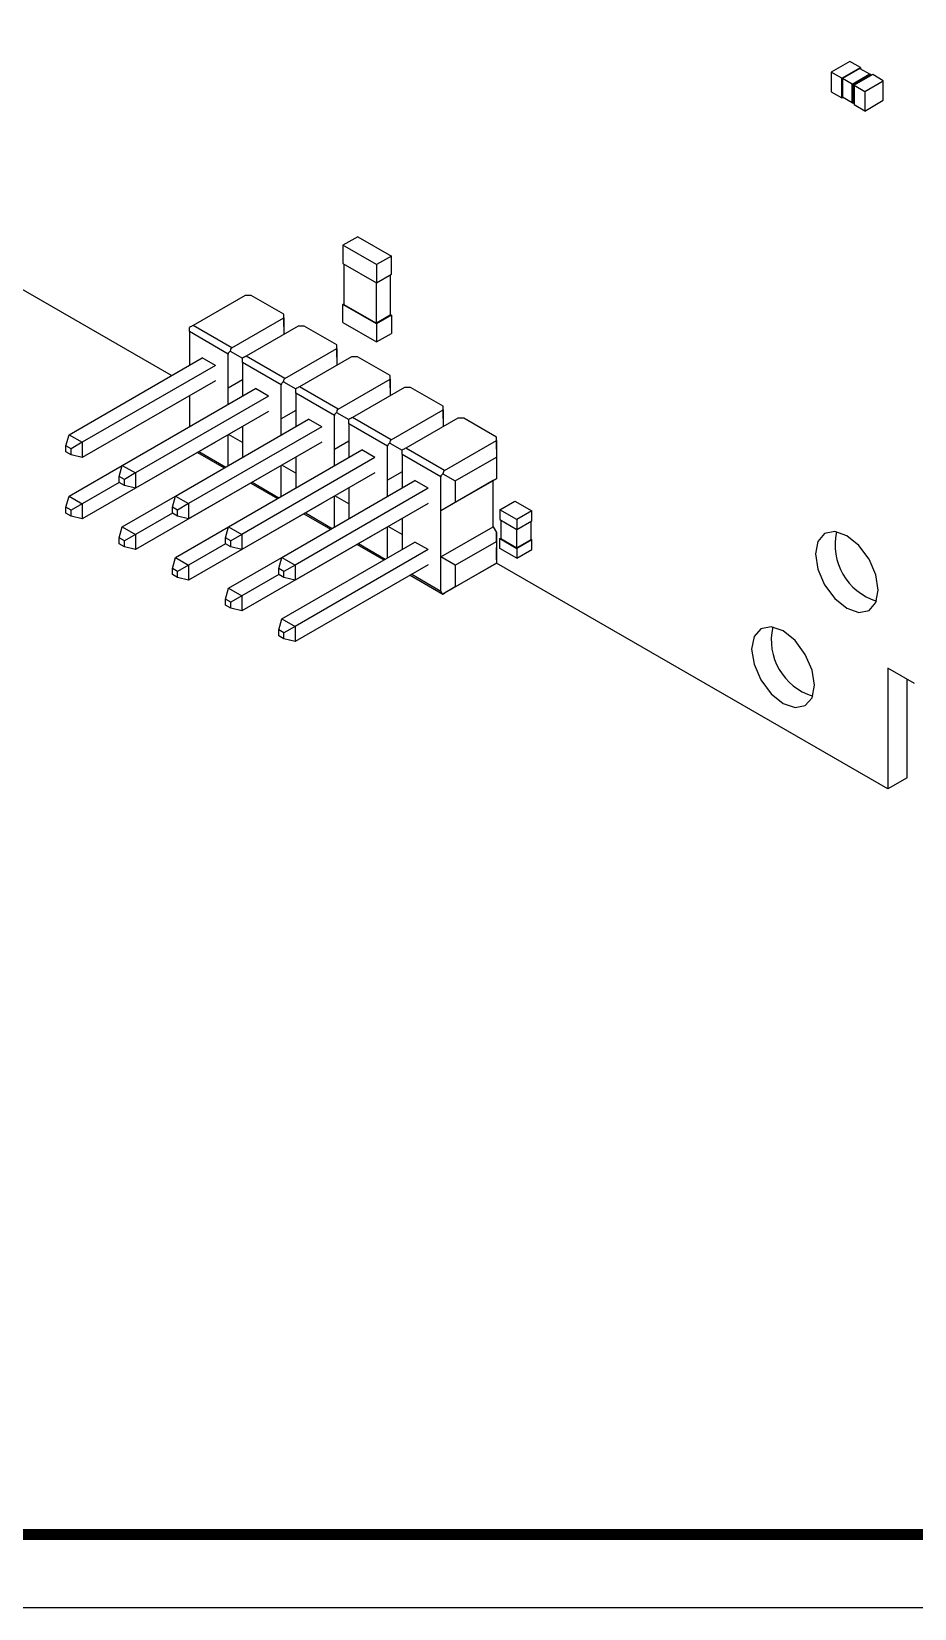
# Model space of a CAD drawing. Header units: millimetres. Extents: x 461 to 1302, y 117 to 711.
# Drawn here: x 950.7 to 1010.3, y 117.3 to 223.8 of the extents above; entities that cross this region are included whole.
import ezdxf

# ---------------------------------------------------------------- set-up
doc = ezdxf.new("R2010")
doc.units = ezdxf.units.MM
doc.layers.get('0').update_dxf_attribs({"lineweight": 50})

msp = doc.modelspace()

# ---------------------------------------------------------------- linework, layer by layer
at = {"color": 7, "linetype": 'Continuous', "lineweight": 25}
for p, q in [((960.118, 200.582), (895.373, 237.958)), ((1005.942, 221.827), (1004.685, 221.102)), ((1006.661, 221.413), (1005.942, 221.827)), ((1004.685, 221.102), (1004.685, 219.776)), ((1005.403, 220.687), (1004.685, 221.102)), ((1005.403, 220.687), (1006.661, 221.413)), ((1005.403, 219.361), (1005.403, 220.687)), ((1006.625, 221.351), (1005.439, 220.666)), ((1005.439, 220.666), (1005.439, 219.422)), ((1006.096, 220.287), (1005.439, 220.666)), ((1006.096, 220.288), (1007.289, 220.977)), ((1007.372, 220.929), (1006.18, 220.24)), ((1006.183, 220.237), (1007.369, 220.922)), ((1007.487, 220.936), (1006.229, 220.21)), ((1006.625, 221.351), (1007.281, 220.973)), ((1006.661, 221.413), (1006.661, 221.331)), ((1007.289, 220.977), (1007.372, 220.929)), ((1007.369, 220.922), (1007.372, 220.929)), ((1007.369, 220.922), (1007.416, 220.895)), ((1007.372, 220.929), (1007.372, 220.92)), ((1008.205, 220.521), (1007.487, 220.936)), ((1004.685, 219.776), (1005.403, 219.361)), ((1006.096, 219.034), (1006.096, 220.288)), ((1006.096, 220.288), (1006.18, 220.24)), ((1006.18, 220.24), (1006.18, 218.986)), ((1006.229, 220.21), (1006.183, 220.237)), ((1006.183, 218.993), (1006.183, 220.237)), ((1006.229, 220.21), (1006.229, 218.884)), ((1006.229, 220.21), (1006.948, 219.795)), ((1006.948, 219.795), (1008.205, 220.521)), ((1006.948, 219.795), (1006.948, 218.469)), ((1008.205, 219.195), (1008.205, 220.521)), ((1005.403, 219.361), (1005.474, 219.402)), ((1005.439, 219.422), (1006.096, 219.042)), ((1006.18, 218.986), (1006.096, 219.034)), ((1006.18, 218.986), (1006.183, 218.993)), ((1006.18, 218.986), (1006.187, 218.99)), ((1006.183, 218.993), (1006.229, 218.966)), ((1006.948, 218.469), (1006.229, 218.884)), ((1006.948, 218.469), (1008.205, 219.195)), ((972.708, 209.975), (971.703, 209.394)), ((971.703, 209.394), (971.703, 208.169)), ((973.965, 208.088), (971.703, 209.394)), ((972.708, 209.975), (974.971, 208.668)), ((971.703, 208.169), (973.965, 206.863)), ((971.773, 208.129), (971.773, 205.393)), ((974.971, 208.668), (973.965, 208.088)), ((973.965, 208.088), (973.965, 206.863)), ((974.971, 207.444), (974.971, 208.668)), ((973.965, 206.863), (974.971, 207.444)), ((973.965, 204.128), (973.965, 206.863)), ((974.9, 207.403), (974.9, 204.667)), ((965.087, 206.006), (961.576, 203.979)), ((965.492, 206.006), (965.087, 206.006)), ((967.702, 204.73), (965.492, 206.006)), ((967.702, 204.496), (967.702, 204.73)), ((967.702, 203.913), (967.702, 204.73)), ((971.703, 205.393), (971.773, 205.434)), ((973.965, 204.087), (971.703, 205.393)), ((971.703, 204.168), (971.703, 205.393)), ((971.773, 205.393), (973.965, 204.128)), ((974.9, 204.667), (973.965, 204.128)), ((974.971, 204.667), (973.965, 204.087)), ((974.9, 204.708), (974.971, 204.667)), ((974.971, 204.667), (974.971, 203.443)), ((964.191, 202.469), (961.576, 203.979)), ((964.191, 202.469), (967.702, 204.496)), ((968.679, 203.932), (965.168, 201.905)), ((967.702, 204.496), (967.702, 203.368)), ((967.702, 203.913), (967.702, 203.426)), ((969.084, 203.932), (968.679, 203.932)), ((971.294, 202.656), (969.084, 203.932)), ((971.703, 204.168), (973.965, 202.862)), ((973.965, 204.087), (973.965, 202.862)), ((963.947, 202.046), (961.332, 203.556)), ((961.332, 203.556), (961.332, 201.283)), ((967.702, 203.426), (967.702, 203.368)), ((971.294, 202.422), (971.294, 202.656)), ((971.294, 201.84), (971.294, 202.656)), ((973.965, 202.862), (974.971, 203.443)), ((953.205, 196.592), (962.194, 201.78)), ((963.085, 201.266), (962.194, 201.781)), ((962.194, 201.78), (962.194, 201.781)), ((963.947, 199.74), (963.947, 202.046)), ((964.09, 202.246), (964.924, 201.764)), ((967.539, 199.972), (964.924, 201.482)), ((964.924, 201.482), (964.924, 199.209)), ((967.783, 200.395), (965.168, 201.905)), ((967.783, 200.395), (971.294, 202.422)), ((972.271, 201.858), (968.76, 199.831)), ((971.294, 202.422), (971.294, 201.294)), ((971.294, 201.84), (971.294, 201.352)), ((972.676, 201.858), (972.271, 201.858)), ((974.886, 200.582), (972.676, 201.858)), ((963.085, 201.266), (954.096, 196.077)), ((971.294, 201.352), (971.294, 201.294)), ((974.886, 200.349), (974.886, 200.582)), ((974.886, 199.766), (974.886, 200.582)), ((963.085, 200.237), (954.096, 195.049)), ((956.797, 194.518), (965.786, 199.707)), ((964.924, 200.304), (963.947, 199.74)), ((964.924, 200.304), (963.947, 199.74)), ((963.947, 198.645), (963.947, 199.74)), ((966.677, 199.193), (965.786, 199.707)), ((965.786, 199.707), (965.786, 199.707)), ((967.539, 197.666), (967.539, 199.972)), ((967.682, 200.172), (968.516, 199.69)), ((971.131, 197.899), (968.516, 199.408)), ((968.516, 199.408), (968.516, 197.135)), ((971.375, 198.322), (968.76, 199.831)), ((971.375, 198.322), (974.886, 200.349)), ((975.863, 199.785), (972.352, 197.758)), ((974.886, 200.349), (974.886, 199.221)), ((974.886, 199.766), (974.886, 199.278)), ((976.268, 199.785), (975.863, 199.785)), ((978.478, 198.509), (976.268, 199.785)), ((966.677, 199.192), (957.688, 194.004)), ((961.332, 199.225), (961.332, 198.13)), ((974.886, 199.278), (974.886, 199.221)), ((974.967, 196.248), (978.478, 198.275)), ((978.478, 198.275), (978.478, 198.509)), ((978.478, 197.692), (978.478, 198.509)), ((978.478, 198.275), (978.478, 197.147)), ((966.677, 198.164), (957.688, 192.975)), ((960.389, 192.444), (969.378, 197.633)), ((961.332, 198.13), (961.332, 197.136)), ((968.516, 198.23), (967.539, 197.666)), ((968.516, 198.23), (967.539, 197.666)), ((967.539, 196.571), (967.539, 197.666)), ((970.269, 197.119), (969.378, 197.633)), ((969.378, 197.633), (969.378, 197.633)), ((971.131, 195.592), (971.131, 197.899)), ((971.274, 198.098), (972.108, 197.617)), ((974.723, 195.825), (972.108, 197.335)), ((972.108, 197.335), (972.108, 195.062)), ((974.967, 196.248), (972.352, 197.758)), ((979.455, 197.711), (975.944, 195.684)), ((978.478, 197.692), (978.478, 197.205)), ((978.478, 197.205), (978.478, 197.147)), ((979.86, 197.711), (979.455, 197.711)), ((982.07, 196.435), (979.86, 197.711)), ((952.993, 195.849), (953.205, 196.592)), ((953.205, 196.592), (954.096, 196.077)), ((970.269, 197.119), (961.28, 191.93)), ((963.947, 194.498), (963.947, 196.588)), ((964.924, 196.056), (963.975, 196.604)), ((964.924, 197.152), (964.924, 196.056)), ((972.108, 196.157), (971.131, 195.592)), ((972.108, 196.156), (971.131, 195.592)), ((978.559, 194.174), (982.07, 196.201)), ((982.07, 196.201), (982.07, 196.435)), ((982.07, 195.619), (982.07, 196.435)), ((982.07, 196.201), (982.07, 195.073)), ((953.347, 195.644), (952.993, 195.849)), ((952.993, 195.44), (952.993, 195.849)), ((953.347, 195.236), (952.993, 195.44)), ((954.096, 196.077), (953.347, 195.644)), ((953.347, 195.236), (953.347, 195.644)), ((954.096, 195.049), (953.347, 195.236)), ((963.085, 196.089), (954.096, 190.901)), ((954.096, 196.077), (954.096, 195.049)), ((970.269, 196.09), (961.28, 190.901)), ((961.877, 195.392), (963.686, 194.348)), ((963.981, 190.371), (972.97, 195.559)), ((964.924, 196.056), (964.924, 195.062)), ((968.516, 195.078), (968.516, 193.983)), ((971.131, 194.498), (971.131, 195.592)), ((973.861, 195.045), (972.97, 195.559)), ((972.97, 195.559), (972.97, 195.559)), ((974.723, 193.519), (974.723, 195.825)), ((974.866, 196.025), (975.7, 195.543)), ((978.315, 193.751), (975.7, 195.261)), ((975.7, 195.261), (975.7, 192.988)), ((978.559, 194.174), (975.944, 195.684)), ((979.292, 193.469), (982.07, 195.073)), ((982.07, 195.619), (982.07, 195.131)), ((982.07, 195.131), (982.07, 193.613)), ((982.07, 195.073), (982.07, 193.613)), ((953.205, 192.444), (956.797, 194.517)), ((956.586, 193.775), (956.797, 194.518)), ((956.797, 194.518), (957.688, 194.004)), ((957.688, 194.004), (956.939, 193.571)), ((966.677, 194.016), (957.688, 188.827)), ((957.688, 194.004), (957.688, 192.975)), ((973.861, 195.045), (964.872, 189.856)), ((973.861, 194.016), (964.872, 188.828)), ((967.539, 192.424), (967.539, 194.514)), ((968.516, 193.983), (967.567, 194.53)), ((975.7, 194.083), (974.723, 193.519)), ((975.7, 194.083), (974.723, 193.519)), ((956.586, 193.367), (954.096, 191.929)), ((956.939, 193.571), (956.586, 193.775)), ((956.586, 193.367), (956.586, 193.775)), ((956.939, 193.162), (956.586, 193.367)), ((956.939, 193.162), (956.939, 193.571)), ((957.688, 192.975), (956.939, 193.162)), ((965.469, 193.318), (967.278, 192.274)), ((967.574, 188.297), (976.562, 193.486)), ((977.453, 192.971), (968.464, 187.783)), ((968.516, 193.983), (968.516, 192.988)), ((972.108, 193.004), (972.108, 191.909)), ((974.723, 192.424), (974.723, 193.519)), ((977.453, 192.971), (976.562, 193.486)), ((976.562, 193.486), (976.562, 193.486)), ((978.315, 191.445), (978.315, 193.751)), ((981.85, 193.486), (978.315, 191.445)), ((978.458, 193.951), (979.292, 193.469)), ((982.07, 193.613), (979.292, 192.009)), ((979.292, 193.469), (979.292, 192.009)), ((982.07, 193.613), (981.85, 193.486)), ((981.85, 190.367), (981.85, 193.486)), ((982.07, 193.613), (982.07, 193.613)), ((952.993, 191.7), (953.205, 192.444)), ((953.205, 192.444), (954.096, 191.929)), ((954.096, 191.929), (953.347, 191.496)), ((954.096, 191.929), (954.096, 190.901)), ((956.797, 190.37), (960.389, 192.443)), ((960.178, 191.701), (960.389, 192.444)), ((960.389, 192.444), (961.28, 191.93)), ((961.28, 191.93), (960.531, 191.497)), ((970.269, 191.942), (961.28, 186.753)), ((961.28, 191.93), (961.28, 190.901)), ((977.453, 191.943), (968.464, 186.754)), ((971.131, 190.35), (971.131, 192.44)), ((972.108, 191.909), (971.159, 192.457)), ((972.108, 191.909), (972.108, 190.914)), ((979.292, 192.009), (978.315, 191.445)), ((982.302, 191.517), (983.308, 192.098)), ((983.308, 192.098), (984.456, 191.435)), ((953.347, 191.496), (952.993, 191.7)), ((952.993, 191.292), (952.993, 191.7)), ((953.347, 191.088), (952.993, 191.292)), ((953.347, 191.088), (953.347, 191.496)), ((954.096, 190.901), (953.347, 191.088)), ((960.178, 191.293), (957.688, 189.856)), ((960.531, 191.497), (960.178, 191.701)), ((960.178, 191.293), (960.178, 191.701)), ((960.531, 191.089), (960.178, 191.293)), ((960.531, 191.089), (960.531, 191.497)), ((961.28, 190.901), (960.531, 191.089)), ((969.061, 191.245), (970.87, 190.2)), ((975.7, 190.931), (975.7, 189.835)), ((978.315, 188.326), (978.315, 191.445)), ((983.45, 190.855), (982.302, 191.517)), ((982.302, 191.517), (982.302, 190.854)), ((982.302, 190.854), (983.45, 190.192)), ((982.373, 190.814), (982.373, 189.568)), ((984.456, 191.435), (983.45, 190.855)), ((983.45, 190.855), (983.45, 190.192)), ((984.456, 190.772), (984.456, 191.435)), ((956.586, 189.627), (956.797, 190.37)), ((956.797, 190.37), (957.688, 189.856)), ((957.688, 189.856), (956.939, 189.423)), ((957.688, 189.856), (957.688, 188.827)), ((960.389, 188.296), (963.981, 190.37)), ((963.77, 189.627), (963.981, 190.371)), ((963.981, 190.371), (964.872, 189.856)), ((964.872, 189.856), (964.123, 189.423)), ((973.861, 189.868), (964.872, 184.68)), ((964.872, 189.856), (964.872, 188.828)), ((974.723, 188.276), (974.723, 190.366)), ((975.7, 189.835), (974.751, 190.383)), ((975.7, 189.835), (975.7, 188.84)), ((978.315, 188.326), (981.85, 190.367)), ((981.85, 190.367), (982.07, 189.986)), ((982.07, 189.365), (982.07, 189.986)), ((982.07, 189.986), (982.07, 188.468)), ((983.45, 190.192), (984.456, 190.772)), ((983.45, 188.945), (983.45, 190.192)), ((984.385, 190.731), (984.385, 189.485)), ((956.939, 189.423), (956.586, 189.627)), ((956.586, 189.219), (956.586, 189.627)), ((956.939, 189.014), (956.586, 189.219)), ((956.939, 189.014), (956.939, 189.423)), ((957.688, 188.827), (956.939, 189.014)), ((963.77, 189.219), (961.28, 187.782)), ((964.123, 189.423), (963.77, 189.627)), ((963.77, 189.219), (963.77, 189.627)), ((964.123, 189.015), (963.77, 189.219)), ((964.123, 189.015), (964.123, 189.423)), ((964.872, 188.828), (964.123, 189.015)), ((967.574, 184.149), (976.562, 189.338)), ((977.453, 188.823), (968.464, 183.635)), ((972.653, 189.171), (974.463, 188.126)), ((976.562, 189.338), (976.562, 189.338)), ((977.453, 188.823), (976.562, 189.338)), ((979.292, 187.762), (982.07, 189.365)), ((982.07, 189.365), (982.07, 187.905)), ((982.07, 188.139), (982.07, 188.956)), ((982.07, 188.468), (982.07, 188.956)), ((982.302, 189.568), (982.373, 189.608)), ((982.302, 189.568), (983.45, 188.905)), ((982.302, 188.905), (982.302, 189.568)), ((983.45, 188.242), (982.302, 188.905)), ((982.373, 189.568), (983.45, 188.945)), ((984.385, 189.485), (983.45, 188.945)), ((984.456, 189.485), (983.45, 188.905)), ((983.45, 188.905), (983.45, 188.242)), ((983.45, 188.242), (984.456, 188.822)), ((984.456, 189.485), (984.385, 189.526)), ((984.456, 188.822), (984.456, 189.485)), ((960.178, 187.553), (960.389, 188.296)), ((960.389, 188.296), (961.28, 187.782)), ((961.28, 187.782), (960.531, 187.349)), ((961.28, 187.782), (961.28, 186.753)), ((963.981, 186.223), (967.573, 188.296)), ((967.362, 187.554), (967.574, 188.297)), ((967.574, 188.297), (968.464, 187.783)), ((968.464, 187.783), (967.715, 187.35)), ((977.453, 187.794), (968.464, 182.606)), ((968.464, 187.783), (968.464, 186.754)), ((978.315, 186.019), (978.315, 188.326)), ((979.292, 187.762), (978.315, 188.326)), ((982.07, 187.905), (978.559, 185.878)), ((979.292, 186.302), (982.07, 187.905)), ((979.292, 187.762), (979.292, 186.302)), ((982.07, 188.139), (982.07, 187.905)), ((1008.509, 172.647), (982.07, 187.909)), ((982.07, 187.905), (982.07, 187.905)), ((960.531, 187.349), (960.178, 187.553)), ((960.178, 187.145), (960.178, 187.553)), ((960.531, 186.941), (960.178, 187.145)), ((960.531, 186.941), (960.531, 187.349)), ((961.28, 186.753), (960.531, 186.941)), ((967.362, 187.145), (964.872, 185.708)), ((967.715, 187.35), (967.362, 187.554)), ((967.362, 187.146), (967.362, 187.554)), ((967.715, 186.941), (967.362, 187.146)), ((967.715, 186.941), (967.715, 187.35)), ((968.464, 186.754), (967.715, 186.941)), ((976.245, 187.097), (978.458, 185.82)), ((963.77, 185.479), (963.981, 186.223)), ((964.123, 185.275), (963.77, 185.479)), ((963.77, 185.071), (963.77, 185.479)), ((963.981, 186.223), (964.872, 185.708)), ((964.872, 185.708), (964.123, 185.275)), ((964.872, 185.708), (964.872, 184.68)), ((979.292, 186.302), (978.458, 185.82)), ((964.123, 184.867), (963.77, 185.071)), ((964.123, 184.867), (964.123, 185.275)), ((964.872, 184.68), (964.123, 184.867)), ((967.362, 183.406), (967.574, 184.149)), ((967.715, 183.202), (967.362, 183.406)), ((967.362, 182.998), (967.362, 183.406)), ((967.574, 184.149), (968.464, 183.635)), ((968.464, 183.635), (967.715, 183.202)), ((968.464, 183.635), (968.464, 182.606)), ((967.715, 182.793), (967.362, 182.998)), ((967.715, 182.793), (967.715, 183.202)), ((968.464, 182.606), (967.715, 182.793)), ((1010.308, 179.773), (1008.509, 180.812)), ((1008.509, 180.812), (1008.509, 172.647)), ((1009.818, 173.402), (1009.818, 180.056)), ((1009.818, 173.402), (1008.509, 172.647))]:
    msp.add_line(p, q, dxfattribs=at)
at = {"color": 8, "linetype": 'Continuous', "lineweight": 25}
for p, q in [((961.978, 195.45), (963.787, 194.406)), ((965.57, 193.377), (967.38, 192.332)), ((969.162, 191.303), (970.972, 190.259)), ((972.755, 189.229), (974.565, 188.185)), ((976.347, 187.156), (978.315, 186.019))]:
    msp.add_line(p, q, dxfattribs=at)
at = {"color": 7, "lineweight": 40, "true_color": 0xffffff}
for points, const_width in [([(461.272, 711.261), (1302.229, 711.261), (1302.229, 117.303), (461.272, 117.303), (461.272, 711.261)], 0.0991), ([(1297.272, 122.261), (469.272, 122.261)], 0.749)]:
    msp.add_lwpolyline(points, dxfattribs=dict(at, const_width=const_width))
at = {"color": 7, "linetype": 'Continuous', "lineweight": 25, "flags": 128}
for points in [[(961.332, 203.556), (961.332, 203.616), (961.332, 203.685), (961.332, 203.76), (961.332, 203.838)], [(964.924, 201.482), (964.924, 201.542), (964.924, 201.611), (964.924, 201.686), (964.924, 201.764)], [(968.516, 199.408), (968.516, 199.469), (968.516, 199.538), (968.516, 199.613), (968.516, 199.69)], [(972.108, 197.335), (972.108, 197.395), (972.108, 197.464), (972.108, 197.539), (972.108, 197.617)], [(975.7, 195.261), (975.7, 195.321), (975.7, 195.39), (975.7, 195.465), (975.7, 195.543)], [(1003.621, 188.533), (1003.783, 187.502), (1004.243, 186.442), (1004.931, 185.514), (1005.743, 184.859), (1006.555, 184.576), (1007.243, 184.71), (1007.703, 185.239), (1007.864, 186.084), (1007.703, 187.114), (1007.243, 188.174), (1006.555, 189.103), (1005.743, 189.758), (1004.931, 190.04), (1004.243, 189.906), (1003.783, 189.377), (1003.621, 188.533)], [(999.311, 182.103), (999.472, 181.072), (999.932, 180.012), (1000.62, 179.084), (1001.432, 178.429), (1002.244, 178.146), (1002.932, 178.28), (1003.392, 178.809), (1003.554, 179.654), (1003.392, 180.684), (1002.932, 181.744), (1002.244, 182.673), (1001.432, 183.328), (1000.62, 183.61), (999.932, 183.476), (999.472, 182.947), (999.311, 182.103)]]:
    msp.add_lwpolyline(points, dxfattribs=at)
at = {"color": 7, "linetype": 'Continuous', "lineweight": 25}
for centre, start, end in [((1008.913, 189.138), 167.09449, 252.90009), ((1004.602, 182.708), 167.09447, 252.90011)]:
    msp.add_arc(centre, 3.965, start, end, dxfattribs=at)
for centre, major_axis, ratio, start_param, end_param in [((961.332, 203.838), (0.345, 0.199), 0.0000705, 0.7853575, 1.5707557), ((964.435, 202.046), (0.489, 0), 0.5773816, 2.3561945, 3.1415927), ((964.435, 202.046), (-0.244, 0.423), 0.5773346, 6.2831446, 7.0685428), ((964.924, 201.764), (0.345, 0.199), 0.0000705, 0.7853575, 1.5707557), ((968.027, 199.972), (-0.244, 0.423), 0.5773346, 6.2831446, 7.0685428), ((968.027, 199.972), (0.489, 0), 0.5773816, 2.3561945, 3.1415927), ((968.516, 199.69), (0.345, 0.199), 0.0000705, 0.7853575, 1.5707557), ((971.619, 197.899), (-0.244, 0.423), 0.5773346, 6.2831446, 7.0685428), ((971.619, 197.899), (0.489, 0), 0.5773816, 2.3561945, 3.1415927), ((972.108, 197.617), (0.345, 0.199), 0.0000705, 0.7853575, 1.5707557), ((975.211, 195.825), (-0.244, 0.423), 0.5773346, 6.2831446, 7.0685428), ((975.211, 195.825), (0.489, 0), 0.5773816, 2.3561945, 3.1415927), ((975.7, 195.543), (0.345, 0.199), 0.0000705, 0.7853575, 1.5707557), ((978.804, 193.751), (-0.244, 0.423), 0.5773346, 6.2831446, 7.0685428), ((978.804, 193.751), (0.489, 0), 0.5773816, 2.3561945, 3.1415927), ((978.804, 186.019), (0.489, 0), 0.5773816, 3.1415927, 3.9269909), ((978.804, 186.019), (0.345, 0.199), 0.0000705, 3.141552, 3.9269502)]:
    msp.add_ellipse(centre, major_axis=major_axis, ratio=ratio, start_param=start_param, end_param=end_param, dxfattribs=at)

doc.saveas('drawing.dxf')
